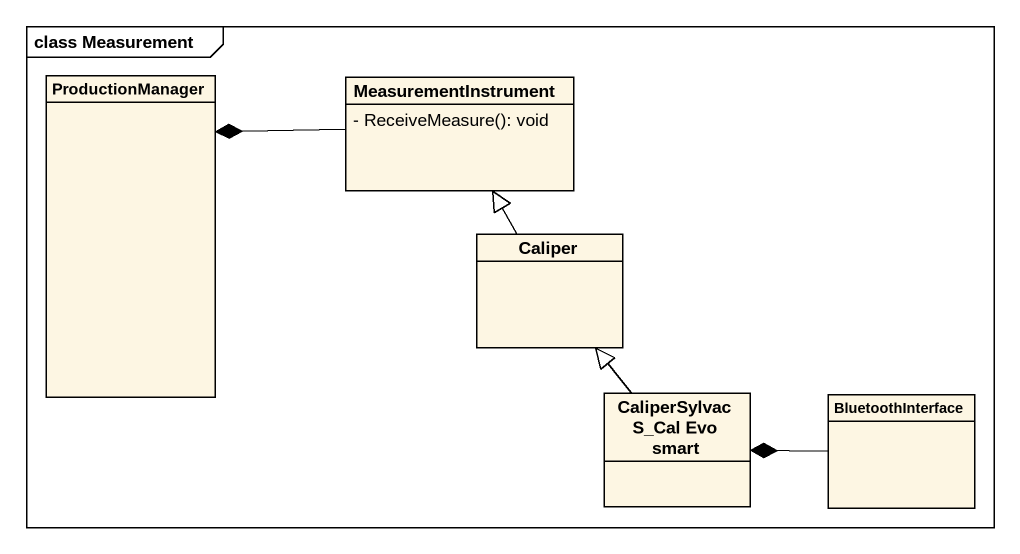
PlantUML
@startuml
mainframe class Measurement
hide circle
hide empty members
skinparam classAttributeIconSize 0
class ProductionManager
class MeasurementInstrument {
  - ReceiveMeasure(): void
}
class Caliper
class "CaliperSylvac S_Cal Evo smart" as CaliperSylvac_S_Cal_Evo
class BluetoothInterface
MeasurementInstrument -left-* ProductionManager
Caliper -up-|> MeasurementInstrument
CaliperSylvac_S_Cal_Evo -up-|> Caliper
BluetoothInterface -left-* CaliperSylvac_S_Cal_Evo
@enduml
